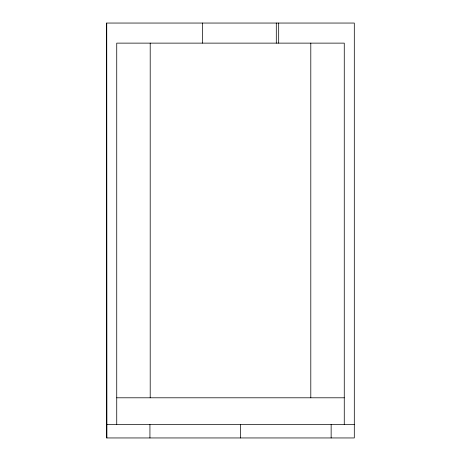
<?xml version="1.0" encoding="UTF-8"?>
<svg xmlns="http://www.w3.org/2000/svg" width="461" height="461" viewBox="0 0 461 461"><rect width="100%" height="100%" fill="white"/><g stroke="black" fill="none" stroke-linecap="round" stroke-linejoin="round"><path stroke-width="0.69" d="M106.854 437.95L106.698 23.05L354.302 23.05L354.302 437.95L106.698 437.95L106.698 23.05M116.737 424.564L116.737 43.127L344.263 43.127L344.263 424.564M116.737 397.797L344.263 397.797M106.698 424.564L354.302 424.564M331.142 424.564L331.142 437.95M310.8 43.127L310.8 397.797M278.68 23.05L278.68 43.127M276.3 23.05L276.3 43.127M240.538 424.564L240.538 437.95M202.396 23.05L202.396 43.127M150.2 43.127L150.2 397.797M149.934 424.564L149.934 437.95"/></g></svg>
